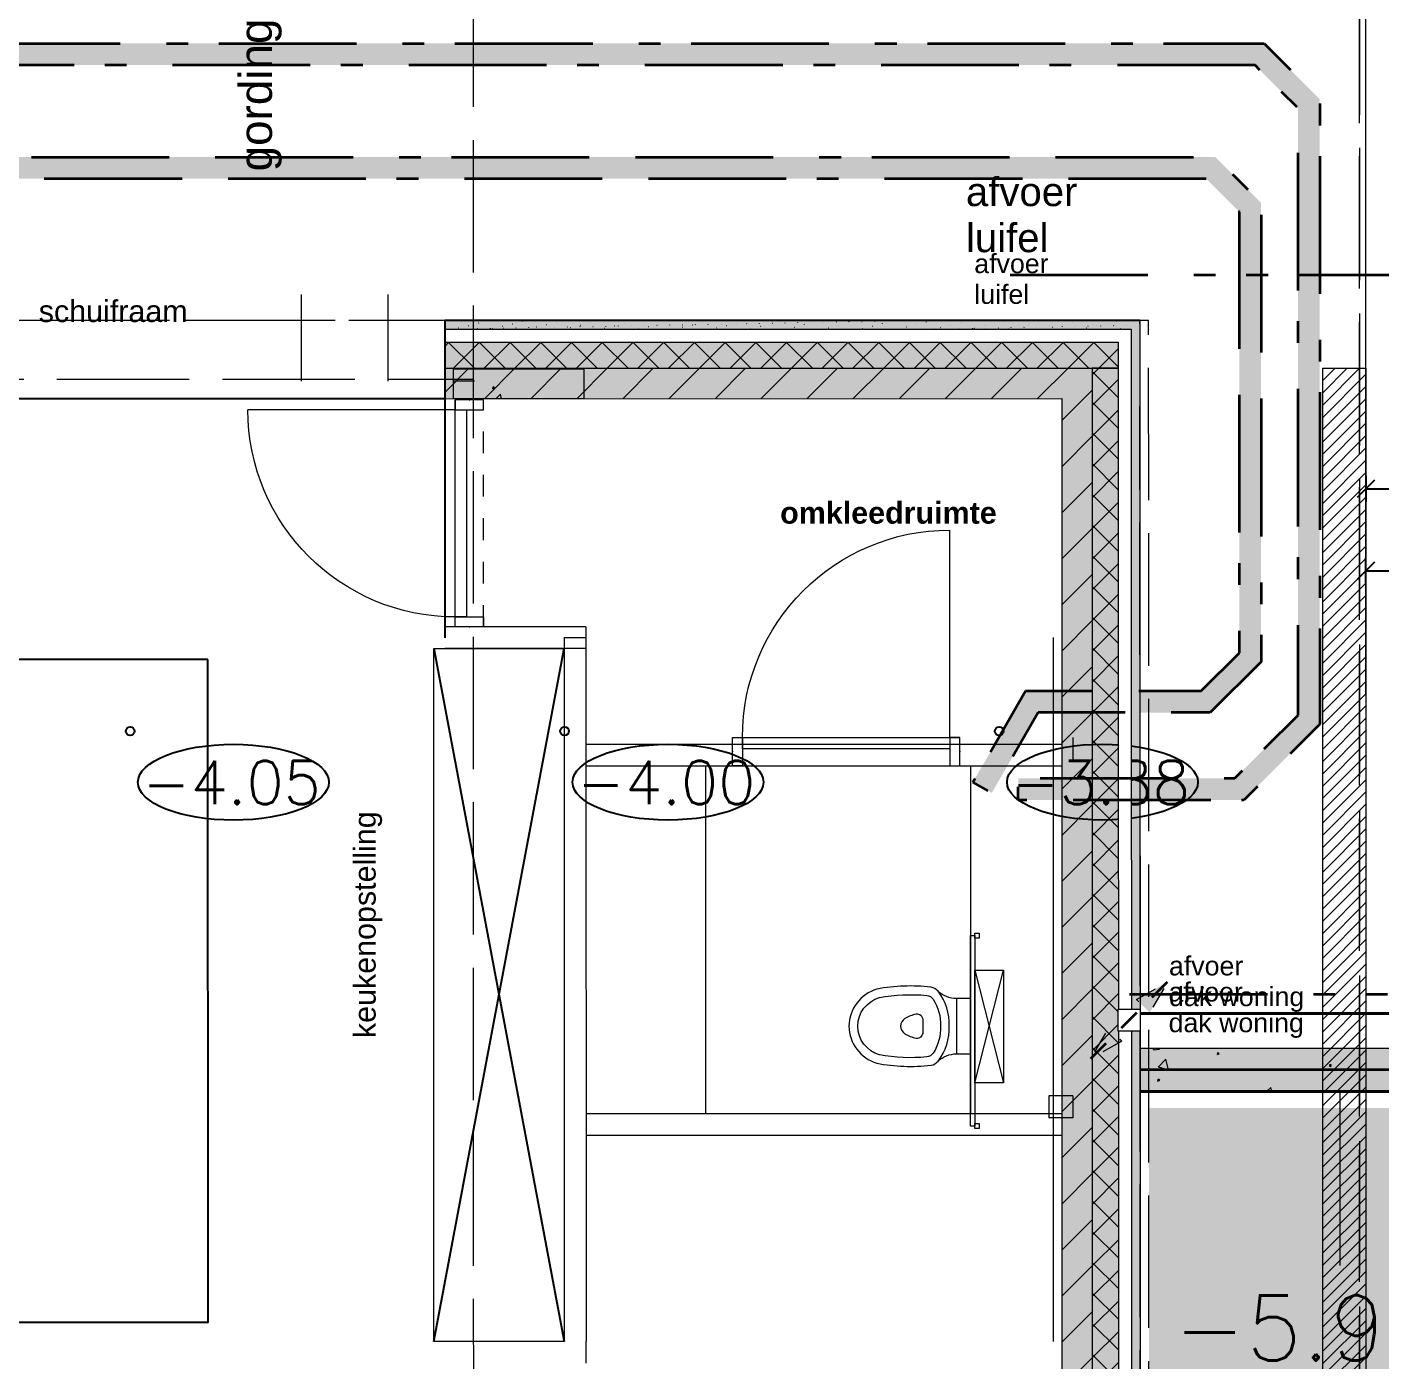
# Model space of a CAD drawing. Header units: millimetres. Extents: x 361 to 21231, y 184 to 1849.
# Drawn here: x 2503.73 to 2509.96, y 513.18 to 519.32 of the extents above; entities that cross this region are included whole.
import ezdxf

# ---------------------------------------------------------------- set-up
doc = ezdxf.new("R2010")
doc.units = ezdxf.units.MM
doc.header["$LTSCALE"] = 0.2
doc.set_wipeout_variables(frame=1)
for name, pattern in [('[LP] ISO-02 Dashed', [3.81, 3.048, -0.762]), ('[LP] Type-6', [5.288458, 3.169996, -1.059993, 0.352704, -0.705764]), ('[LP] Type-7', [9.521927, 3.169996, -1.059993, 3.175, -1.058469, 0.352704, -0.705764]), ('[LP] Type-8', [6.346927, 3.169996, -1.059993, 0.352704, -0.705764, 0.352704, -0.705764]), ('[LS] Type-1', [2.12, 1.06, -1.06])]:
    doc.linetypes.add(name, pattern=pattern)
for name, color, linetype, lineweight in [('... architectuur', 7, 'Continuous', 5), ('... architectuur - ALGEMEEN', 7, 'Continuous', 5), ('... architectuur ...-ALGEMEEN', 7, 'Continuous', 13), ('... interieur - ALGEMEEN', 7, 'Continuous', 5), ('21 buitenwanden', 7, 'Continuous', 25), ('21 buitenwanden-binnenblad-snelbouwsteen', 7, 'Continuous', 25), ('22 binnenwanden-binnenblad-regelwerk', 7, 'Continuous', 25), ('32 binnenwandopeningen', 7, 'Continuous', 9), ('32 binnenwandopeningen-aanduiding', 7, 'Continuous', 9), ('32 binnenwandopeningen-deur-2D snede', 7, 'Continuous', 18), ('32 binnenwandopeningen-kader-2D snede', 7, 'Continuous', 18), ('32 binnenwandopeningen-muurlijnen-onzichtbaar', 7, '[LS] Type-1', 9), ('41 buitenwandafwerkingen-buitenblad-gevelsteen', 7, 'Continuous', 25), ('41 buitenwandafwerkingen-isolatie zacht', 7, 'Continuous', 25), ('41 buitenwandafwerkingen-spouw', 7, 'Continuous', 25), ('42 binnenwandafwerkingen-gipsplaat', 7, 'Continuous', 25), ('74 vaste sanitaire voorzieningen', 7, 'Continuous', 9), ('balustrade', 234, 'Continuous', 35), ('Geen', 7, 'Continuous', 5), ('huis', 7, 'Continuous', 40), ('L-elementen', 7, 'Continuous', 30), ('maten', 1, 'Continuous', 18), ('nieuwe hoogtepunten', 154, 'Continuous', 35), ('talud', 160, 'Continuous', 18)]:
    doc.layers.add(name, color=color, linetype=linetype, lineweight=lineweight)
for name, color, linetype, lineweight, true_color in [('... riolering - DWA', 7, '[LP] Type-6', 35, 0x666360), ('... riolering - FWA', 7, '[LP] Type-7', 35, 0xb58900), ('... riolering - RWA', 7, '[LP] Type-8', 35, 0x0080d1), ('32 binnenwandopeningen-loci-2D zicht', 7, 'Continuous', 9, 0x8e3881)]:
    doc.layers.add(name, color=color, linetype=linetype, lineweight=lineweight, true_color=true_color)
doc.layers.add('bestaande hoogtepunten', color=7, linetype='Continuous')
doc.layers.add('ontwerp', color=7, linetype='Continuous')
doc.styles.add('Arial', font='arial.ttf')
doc.styles.add('Helvetica Neue Light', font='')
doc.styles.add('Helvetica Neue Light (bold)', font='')
doc.styles.get("Standard").update_dxf_attribs({"font": 'txt.shx', "height": 0.2})
doc.styles.get('Helvetica Neue Light').set_extended_font_data('Helvetica Neue Light')
doc.styles.get('Helvetica Neue Light (bold)').set_extended_font_data('Helvetica Neue Light', bold=True)
doc.dimstyles.new('maat aanduiding voor tuin', dxfattribs={"dimscale": 0.2, "dimtxt": 0.2, "dimasz": 0.4, "dimexe": 0.3, "dimexo": 0.3, "dimgap": 0.02, "dimtad": 1, "dimzin": 1, "dimtxsty": 'Standard', "dimblk": 'OBLIQUE', "dimcen": 0.2, "dimadec": 0, "dimazin": 3, "dimtfac": 1, "dimtix": 1, "dimtmove": 0, "dimatfit": 3, "dimldrblk": 'OBLIQUE', "dimfxl": 0.3, "dimfxlon": 1, "dimarcsym": 1})
pattern_1 = [(7.0061, (2504.89354, 477.20813), (0.1757846, 0.414246), [0.027, -0.423]), (67.0061, (2504.89354, 477.20813), (0.44664, 0.054889), [0.027, -0.423]), (127.0061, (2504.92034, 477.21143), (-0.44664, -0.054889), [0.027, -0.423]), (345.0061, (2505.09357, 477.00815), (0.3535155, 0.3535913), [0.05, -0.45]), (45.0061, (2505.09357, 477.00815), (0.482977, -0.1293578), [0.05, -0.45]), (105.0061, (2505.14186, 476.9952), (-0.482977, 0.1293578), [0.05, -0.45]), (24.00614, (2506.14346, 477.95827), (0.0313266, 0.29836), [0.009, -0.291]), (84.00614, (2506.14346, 477.95827), (0.2740506, 0.1220504), [0.009, -0.291]), (144.00614, (2506.15169, 477.96193), (-0.2740506, -0.1220504), [0.009, -0.291])]
pattern_2 = [(34.38649, (2504.897667, 477.215555), (0.09614945, 0.02748242), [0.01581139, -0.1423025]), (60.95154, (2504.910715, 477.224485), (0.09614945, 0.02748242), [0.0106066, -0.06010408]), (87.51659, (2504.915865, 477.233757), (0.034333515, 0.061815934), [0.01581139, -0.1423025]), (60.95154, (2504.91655, 477.249554), (0.09614945, 0.02748242), [0.0106066, -0.06010408]), (42.51659, (2504.9217, 477.258826), (0.130482965, 0.089298353), [0.0067082, -0.21689859]), (60.95154, (2504.926645, 477.26336), (0.13048296, 0.08929835), [0.0106066, -0.06010408]), (87.51659, (2504.931795, 477.272632), (0.034333515, 0.061815934), [0.00474342, -0.15337047])]
pattern_3 = [(13.55408, (2504.857426, 477.231536), (0.019296434, -0.03637814), [0.000941207, -0.04611915]), (63.1515, (2504.87343, 477.215563), (0.058960705, 0.00109797), [0.00092653, -0.04539989])]
pattern_4 = [(45.00614, (2504.89354, 477.20813), (0.07071826, -0.0707031), []), (315.00614, (2504.89354, 477.20813), (0.0707031, 0.07071826), [])]
pattern_5 = [(45.00614, (2504.89354, 477.20813), (0.1060774, -0.10605465), [])]

# ---------------------------------------------------------------- blocks, each defined once
blk = doc.blocks.new('Groep-139')
at = {"color": 255}
blk.add_wipeout([(386, 3758.9), (396, 3758.9), (396, 3748.9), (386, 3748.9)], dxfattribs=at).dxf.layer = '... architectuur ...-ALGEMEEN'
at = {"layer": '... riolering - RWA', "linetype": 'Continuous', "lineweight": 0, "true_color": 0x0080d1}
for points in [[(394.44, 3763.36), (408.68, 3771.58), (400.46, 3757.35)], [(387.7, 3744.19), (373.32, 3736.22), (381.79, 3750.31)]]:
    blk.add_hatch(color=142, dxfattribs=at).paths.add_polyline_path(points)
at = {"layer": '... architectuur ...-ALGEMEEN', "flags": 128}
blk.add_lwpolyline([(386, 3758.9), (396, 3758.9), (396, 3748.9), (386, 3748.9)], close=True, dxfattribs=at)
at = {"layer": '... riolering - RWA'}
blk.add_line((373.32, 3736.22), (408.68, 3771.58), dxfattribs=at)
at = {"layer": '... riolering - RWA', "lineweight": 5, "flags": 128}
for points in [[(394.44, 3763.36), (408.68, 3771.58), (400.46, 3757.35)], [(387.7, 3744.19), (373.32, 3736.22), (381.79, 3750.31)]]:
    blk.add_lwpolyline(points, close=True, dxfattribs=at)
blk = doc.blocks.new('Binnendeur (2D)')
at = {"layer": '32 binnenwandopeningen-aanduiding'}
blk.add_line((76.5, -5), (76.5, -78), dxfattribs=at)
blk.add_arc((76.5, -5), 73, 180, 270, dxfattribs=at)
at = {"layer": '32 binnenwandopeningen-deur-2D snede', "flags": 128}
blk.add_lwpolyline([(3.5, -5), (76.5, -5), (76.5, -1), (76.5, -1), (76.5, -1), (3.5, -1), (3.5, -1), (3.5, -1)], close=True, dxfattribs=at)
at = {"layer": '32 binnenwandopeningen-kader-2D snede', "flags": 128}
for points in [[(0, -5), (0, -5), (0, -5), (3.5, -5), (3.5, -5), (3.5, -5), (3.5, 5), (0, 5), (0, 5), (0, 5)], [(80, -5), (80, -5), (80, -5), (76.5, -5), (76.5, -5), (76.5, -5), (76.5, 5), (80, 5), (80, 5), (80, 5)]]:
    blk.add_lwpolyline(points, close=True, dxfattribs=at)
at = {"layer": '32 binnenwandopeningen-loci-2D zicht', "linetype": 'Continuous', "lineweight": 5}
for p in [(0, 0), (80, 0)]:
    blk.add_point(p, dxfattribs=at)
at = {"layer": '32 binnenwandopeningen-muurlijnen-onzichtbaar'}
for p, q in [((0, 5), (80, 5)), ((0, -5), (80, -5))]:
    blk.add_line(p, q, dxfattribs=at)
at = {"layer": '32 binnenwandopeningen', "color": 0, "flags": 1}
for tag in ['IFC_UUID', 'instanceID', 'prm0_name', 'prm0_type', 'prm0_value', 'prm1_name', 'prm1_type', 'prm1_value', 'prm2_name', 'prm2_type', 'prm2_value', 'prm3_name', 'prm3_type', 'prm3_value', 'prm4_name', 'prm4_type', 'prm4_value', 'prm5_name', 'prm5_type', 'prm5_value', 'prm6_name', 'prm6_type', 'prm6_value', 'prm7_name', 'prm7_type', 'prm7_value', 'prm8_name', 'prm8_type', 'prm8_value', 'prm9_name', 'prm9_type', 'prm9_value']:
    blk.add_attdef(tag, (74.73, 3956), '', height=0.018, dxfattribs=at)
blk = doc.blocks.new('74 WC 16 (PL)')
at = {"layer": 'Geen', "color": 8, "linetype": 'Continuous', "lineweight": 9, "true_color": 0x777777}
blk.add_line((-12.75, -6.5), (12.75, -6.5), dxfattribs=at)
at = {"layer": 'Geen', "color": 8, "linetype": 'Continuous', "lineweight": 9, "true_color": 0x777777, "flags": 128}
for points in [[(17.08, -43.09, 0.075452), (17.95, -18.19, 0.193256), (16.09, -14.97, -0.192295), (12.75, -6.5), (12.75, 0), (-12.75, 0), (-12.75, -6.5, -0.19229), (-16.09, -14.97, 0.193269), (-17.95, -18.19), (-17.95, -18.19, 0.075448), (-17.08, -43.09), (-17.08, -43.09, 0.325004), (0, -55.96), (0, -55.96, 0.325), (17.08, -43.09)], [(-12.38, -17.22), (-12.38, -17.22, -0.162766), (0, -13.85), (0, -13.85, -0.162768), (12.38, -17.22), (12.38, -17.22, -0.225394), (14.14, -20.16), (14.14, -20.16), (14.14, -20.16, -0.068623), (13.24, -41.97), (13.24, -41.97, -0.322555), (0, -51.96, -0.322488), (-13.24, -41.97), (-13.24, -41.98, -0.068627), (-14.14, -20.17), (-14.14, -20.16), (-14.14, -20.16, -0.225408)], [(-5.46, -25.05), (-5.46, -25.05, 0.101676), (-3.5, -30.2), (-3.5, -30.2), (-3.5, -30.2, 0.236068), (0, -32.3), (0, -32.3), (0, -32.3, 0.236068), (3.5, -30.2), (3.5, -30.2, 0.101693), (5.46, -25.05), (5.46, -25.05, 0.219968), (4.83, -22.79), (4.83, -22.79, 0.21998), (2.7, -21.8), (-2.7, -21.8, 0.21998), (-4.83, -22.79, 0.219979)]]:
    blk.add_lwpolyline(points, format="xyb", close=True, dxfattribs=at)
blk.add_lwpolyline([(16.09, -14.97), (16.09, -14.97, 0.179862), (0, -9.85), (0, -9.85, 0.179863), (-16.09, -14.97)], format="xyb", dxfattribs=at)
at = {"layer": 'Geen', "color": 8, "linetype": 'Continuous', "lineweight": 5, "true_color": 0x777777}
blk.add_point((0, 0), dxfattribs=at)
blk = doc.blocks.new('Groep-78')
at = {"layer": '... interieur - ALGEMEEN', "color": 7, "lineweight": 9}
for p, q in [((386.99, 2459.27), (438.81, 2472.47)), ((438.81, 2459.27), (386.99, 2472.47))]:
    blk.add_line(p, q, dxfattribs=at)
at = {"layer": '... interieur - ALGEMEEN', "color": 7, "lineweight": 9, "flags": 128}
blk.add_lwpolyline([(386.99, 2459.27), (386.99, 2472.47), (438.81, 2472.47), (438.81, 2459.27)], close=True, dxfattribs=at)
blk = doc.blocks.new('Groep-79')
at = {"layer": '... architectuur - ALGEMEEN', "color": 7, "linetype": 'Continuous', "lineweight": 9, "flags": 128}
for points in [[(369.93, 2459.27), (369.93, 2461.27), (372.23, 2461.27), (372.23, 2459.27)], [(457.63, 2459.27), (457.63, 2461.27), (459.93, 2461.27), (459.93, 2459.27)]]:
    blk.add_lwpolyline(points, close=True, dxfattribs=at)
at = {"layer": '... interieur - ALGEMEEN', "color": 7, "lineweight": 9, "flags": 128}
blk.add_lwpolyline([(371.08, 2459.27), (371.08, 2459.27), (371.08, 2459.27), (458.78, 2459.27), (458.78, 2457.27), (371.08, 2457.27)], close=True, dxfattribs=at)
blk = doc.blocks.new('Groep-80')
at = {"layer": '... architectuur - ALGEMEEN', "color": 7}
blk.add_blockref('Groep-79', (0, 0), dxfattribs=at)
at = {"layer": '... interieur - ALGEMEEN', "color": 7}
blk.add_blockref('Groep-78', (0, 0), dxfattribs=at)
at = {"layer": '74 vaste sanitaire voorzieningen', "color": 7, "rotation": 359.9999999999654}
blk.add_blockref('74 WC 16 (PL)', (412.79, 2457.27), dxfattribs=at)
blk = doc.blocks.new('_Oblique')
at = {"color": 0, "linetype": 'ByBlock', "lineweight": -2}
blk.add_line((-0.5, -0.5), (0.5, 0.5), dxfattribs=at)
blk = doc.blocks.new('*D1814')
at = {"layer": 'Defpoints', "color": 0, "ltscale": 0.2, "transparency": 16777216}
for p in [(2514.53, 516.8166), (2509.8895, 514.6187), (2514.5302, 514.6192)]:
    blk.add_point(p, dxfattribs=at)
at = {"layer": 'talud', "color": 0, "lineweight": -2, "ltscale": 0.2, "transparency": 16777216}
for p, q in [((2509.8893, 516.7561), (2509.8893, 516.8761)), ((2514.53, 516.7566), (2514.53, 516.8766)), ((2509.8893, 516.8161), (2514.53, 516.8166))]:
    blk.add_line(p, q, dxfattribs=at)
at = {"layer": 'talud', "color": 0, "lineweight": -2, "ltscale": 0.2, "transparency": 16777216, "xscale": 0.08000000000000074, "yscale": 0.08000000000000074, "zscale": 0.08000000000000074}
for p, rotation in [((2509.8893, 516.8161), 180.0061414760521), ((2514.53, 516.8166), 0.006141476052073934)]:
    blk.add_blockref('_Oblique', p, dxfattribs=dict(at, rotation=rotation))
at = {"layer": 'talud', "color": 0, "ltscale": 0.2, "transparency": 16777216, "insert": (2512.2096, 516.937), "char_height": 0.2, "attachment_point": 5, "rotation": 0.00614}
blk.add_mtext('4,64', dxfattribs=at)
blk = doc.blocks.new('*D1879')
at = {"layer": 'Defpoints', "color": 0, "ltscale": 0.2, "transparency": 16777216}
for p in [(2509.8892, 517.7487), (2517.8892, 517.7487), (2517.8892, 517.1929)]:
    blk.add_point(p, dxfattribs=at)
at = {"layer": 'maten', "color": 0, "lineweight": -2, "ltscale": 0.2, "transparency": 16777216}
for p, q in [((2509.8892, 517.2529), (2509.8892, 517.1329)), ((2517.8892, 517.2529), (2517.8892, 517.1329)), ((2509.8892, 517.1929), (2517.8892, 517.1929))]:
    blk.add_line(p, q, dxfattribs=at)
at = {"layer": 'maten', "color": 0, "lineweight": -2, "ltscale": 0.2, "transparency": 16777216, "xscale": 0.08000000000000074, "yscale": 0.08000000000000074, "zscale": 0.08000000000000074, "rotation": 180}
blk.add_blockref('_Oblique', (2509.8892, 517.1929), dxfattribs=at)
at = {"layer": 'maten', "color": 0, "lineweight": -2, "ltscale": 0.2, "transparency": 16777216, "xscale": 0.08000000000000074, "yscale": 0.08000000000000074, "zscale": 0.08000000000000074}
blk.add_blockref('_Oblique', (2517.8892, 517.1929), dxfattribs=at)
at = {"layer": 'maten', "color": 0, "ltscale": 0.2, "transparency": 16777216, "insert": (2513.8892, 517.3135), "char_height": 0.2, "attachment_point": 5}
blk.add_mtext('8,00', dxfattribs=at)
blk = doc.blocks.new('*D1881')
at = {"layer": 'Defpoints', "color": 0, "ltscale": 0.2, "transparency": 16777216}
for p in [(2508.8492, 517.9686), (2511.7806, 517.9686), (2509.8895, 514.6187)]:
    blk.add_point(p, dxfattribs=at)
at = {"layer": 'maten', "color": 0, "lineweight": -2, "ltscale": 0.2, "transparency": 16777216}
for p, q in [((2511.7206, 517.9686), (2511.8406, 517.9686)), ((2511.7806, 514.6187), (2511.7806, 517.9686)), ((2511.7206, 514.6187), (2511.8406, 514.6187))]:
    blk.add_line(p, q, dxfattribs=at)
at = {"layer": 'maten', "color": 0, "lineweight": -2, "ltscale": 0.2, "transparency": 16777216, "xscale": 0.08000000000000074, "yscale": 0.08000000000000074, "zscale": 0.08000000000000074}
for p, rotation in [((2511.7806, 517.9686), 90), ((2511.7806, 514.6187), 270)]:
    blk.add_blockref('_Oblique', p, dxfattribs=dict(at, rotation=rotation))
at = {"layer": 'maten', "color": 0, "ltscale": 0.2, "transparency": 16777216, "insert": (2511.6599, 516.2936), "char_height": 0.2, "attachment_point": 5, "rotation": 90}
blk.add_mtext('3,35', dxfattribs=at)
blk = doc.blocks.new('*D1744')
at = {"layer": 'Defpoints', "color": 0, "ltscale": 0.2, "transparency": 16777216}
for p in [(2517.9373, 538.196), (2490.9587, 525.0217), (2490.9587, 525.0217), (2491.4816, 524.3685), (2490.9594, 517.9666)]:
    blk.add_point(p, dxfattribs=at)
at = {"layer": 'L-elementen', "color": 0, "lineweight": -2, "ltscale": 0.2, "transparency": 16777216}
blk.add_arc((2490.9587, 525.0217), 0.8368, 270.00614, 26.0274, dxfattribs=at)
at = {"layer": 'L-elementen', "color": 0, "lineweight": -2, "ltscale": 0.2, "transparency": 16777216, "xscale": 0.08000000000000074, "yscale": 0.08000000000000074, "zscale": 0.08000000000000074}
for p, rotation in [((2491.7106, 525.3889), 116.0273961556146), ((2490.9588, 524.185), 180.0061414760434)]:
    blk.add_blockref('_Oblique', p, dxfattribs=dict(at, rotation=rotation))
at = {"layer": 'L-elementen', "color": 0, "ltscale": 0.2, "transparency": 16777216, "insert": (2491.5802, 524.6336), "char_height": 0.2, "attachment_point": 5, "rotation": 58.01677}
blk.add_mtext('116°', dxfattribs=at)

msp = doc.modelspace()

# ---------------------------------------------------------------- hatches: boundary and pattern name
at = {"layer": '... architectuur', "linetype": 'Continuous', "lineweight": 0, "true_color": 0xe6e6e6, "transparency": 33554687}
msp.add_hatch(color=254, dxfattribs=at).paths.add_polyline_path([(2505.6892, 517.6082), (2505.6892, 517.7454), (2506.2892, 517.7455), (2506.2892, 517.6083)])
at = {"layer": '... architectuur', "linetype": 'Continuous', "lineweight": 9, "true_color": 0x4c4c4c, "transparency": 33554687}
h = msp.add_hatch(dxfattribs=at)
h.set_pattern_fill('[LA] BETON STEENSLAG', color=59, scale=0.01, angle=0.00614, style=0, pattern_type=2)
h.set_pattern_definition(pattern_1)
h.paths.add_polyline_path([(2505.6892, 517.6082), (2505.6892, 517.7454), (2506.2892, 517.7455), (2506.2892, 517.6083)])
at = {"layer": '... architectuur', "linetype": 'Continuous', "lineweight": 5, "transparency": 33554559}
h = msp.add_hatch(dxfattribs=at)
h.set_pattern_fill('SCHADUW', scale=0.01, angle=90.00614, style=0, pattern_type=2)
h.set_pattern_definition([(45.00614, (2509.790496, 511.738647), (-0.0282873, 0.02828124), [])])
h.paths.add_polyline_path([(2509.6905, 517.7486), (2509.8892, 517.7487), (2509.8905, 505.7286), (2509.6918, 505.7286)])
at = {"layer": '... architectuur', "linetype": 'Continuous', "lineweight": 0, "true_color": 0xe6e6e6}
msp.add_hatch(color=254, dxfattribs=at).paths.add_polyline_path([(2508.8495, 514.6186), (2513.0302, 514.619), (2513.0303, 514.419), (2508.8496, 514.4186)])
at = {"layer": '... architectuur', "linetype": 'Continuous', "lineweight": 9, "true_color": 0x4c4c4c}
h = msp.add_hatch(dxfattribs=at)
h.set_pattern_fill('[LA] BETON STEENSLAG', color=59, scale=0.01, angle=0.00614, style=0, pattern_type=2)
h.set_pattern_definition(pattern_1)
h.paths.add_polyline_path([(2508.8495, 514.6186), (2513.0302, 514.619), (2513.0303, 514.419), (2508.8496, 514.4186)])
at = {"layer": '... architectuur - ALGEMEEN', "linetype": 'Continuous', "lineweight": 5, "transparency": 33554508}
h = msp.add_hatch(color=7, dxfattribs=at)
h.set_gradient(color1=(255, 255, 214), color2=(255, 255, 163))
h.paths.add_polyline_path([(2513.0303, 514.329), (2513.0315, 502.489), (2512.9887, 502.489), (2512.9887, 502.4788), (2504.8176, 502.4934), (2504.8173, 505.5136), (2508.9023, 505.4986), (2508.8896, 514.3436), (2512.9875, 514.344), (2512.9875, 514.329)])
at = {"layer": '... riolering - DWA', "linetype": 'Continuous', "lineweight": 0, "true_color": 0xa6a6a6, "transparency": 33554559}
msp.add_hatch(color=253, dxfattribs=at).paths.add_polyline_path([(2509.3792, 519.1435), (2499.5764, 519.1435), (2498.7016, 518.2687), (2498.7016, 510.2056), (2498.6016, 510.2056), (2498.6016, 518.3101), (2499.535, 519.2435), (2509.4206, 519.2435), (2509.6766, 518.9874), (2509.6766, 516.1101), (2509.3273, 515.7608), (2508.2892, 515.7608), (2508.2892, 515.8608), (2509.2859, 515.8608), (2509.5766, 516.1515), (2509.5766, 518.946)])
at = {"layer": '... riolering - FWA', "linetype": 'Continuous', "lineweight": 0, "true_color": 0xd9d2ae, "transparency": 33554559}
msp.add_hatch(color=9, dxfattribs=at).paths.add_polyline_path([(2509.1543, 518.6203), (2498.3864, 518.6203), (2497.6347, 517.8687), (2497.6347, 509.9267), (2497.9136, 510.2056), (2503.3373, 510.2056), (2503.3373, 510.1056), (2497.955, 510.1056), (2497.6347, 509.7853), (2497.6347, 493.3015), (2497.9375, 492.9987), (2499.5563, 492.9987), (2500.0873, 492.4676), (2500.0873, 492.3262), (2499.5149, 492.8987), (2497.8961, 492.8987), (2497.5347, 493.26), (2497.5347, 517.9101), (2498.3364, 518.7203), (2509.1957, 518.7203), (2509.4066, 518.5094), (2509.4066, 516.3975), (2509.1723, 516.1632), (2508.3805, 516.1632), (2508.1671, 515.7937), (2508.0805, 515.8437), (2508.3228, 516.2632), (2509.1309, 516.2632), (2509.3066, 516.439), (2509.3066, 518.468)])
at = {"layer": '21 buitenwanden', "linetype": 'Continuous', "lineweight": 0, "true_color": 0xe6e6e6, "transparency": 33554687}
for points in [[(2508.7492, 517.8685), (2508.8492, 517.9686), (2505.6492, 517.9682), (2505.6492, 517.6082), (2508.4892, 517.6085), (2508.6292, 517.7485), (2508.7492, 517.7485)], [(2508.85, 510.2437), (2508.8492, 517.9686), (2508.7492, 517.8685), (2508.7492, 517.7485), (2508.6292, 517.7485), (2508.4892, 517.6085), (2508.49, 510.2436)]]:
    msp.add_hatch(color=254, dxfattribs=at).paths.add_polyline_path(points)
at = {"layer": '21 buitenwanden-binnenblad-snelbouwsteen', "linetype": 'Continuous', "lineweight": 0, "true_color": 0xf3f3f3, "transparency": 33554687}
for points in [[(2508.4892, 517.6085), (2508.6292, 517.7485), (2505.6492, 517.7482), (2505.6492, 517.6082)], [(2508.63, 510.2436), (2508.6292, 517.7485), (2508.4892, 517.6085), (2508.49, 510.2436)]]:
    msp.add_hatch(color=7, dxfattribs=at).paths.add_polyline_path(points)
at = {"layer": '21 buitenwanden-binnenblad-snelbouwsteen', "linetype": 'Continuous', "lineweight": 9, "true_color": 0x808080, "transparency": 33554687}
h = msp.add_hatch(dxfattribs=at)
h.set_pattern_fill('[LA] CELLENBETON', color=8, scale=0.01, angle=0.00614, style=0, pattern_type=2)
h.set_pattern_definition(pattern_5)
h.paths.add_polyline_path([(2508.4892, 517.6085), (2508.6292, 517.7485), (2505.6492, 517.7482), (2505.6492, 517.6082)])
h = msp.add_hatch(dxfattribs=at)
h.set_pattern_fill('[LA] CELLENBETON', color=8, scale=0.01, angle=0.00614, style=0, pattern_type=2)
h.set_pattern_definition(pattern_5)
h.paths.add_polyline_path([(2508.63, 510.2436), (2508.6292, 517.7485), (2508.4892, 517.6085), (2508.49, 510.2436)])
at = {"layer": '22 binnenwanden-binnenblad-regelwerk', "linetype": 'Continuous', "lineweight": 0, "true_color": 0xf8ffcc, "transparency": 33554687}
msp.add_hatch(color=7, dxfattribs=at).paths.add_polyline_path([(2505.7142, 517.6082), (2505.7642, 517.6082), (2505.7642, 517.6082), (2505.7142, 517.6082)])
at = {"layer": '41 buitenwandafwerkingen-buitenblad-gevelsteen', "linetype": 'Continuous', "lineweight": 0, "true_color": 0xf9f4ee, "transparency": 33554687}
for points in [[(2508.8092, 517.9286), (2508.8492, 517.9686), (2505.6492, 517.9682), (2505.6492, 517.9282)], [(2508.85, 510.2437), (2508.8492, 517.9686), (2508.8092, 517.9286), (2508.81, 510.2437)]]:
    msp.add_hatch(color=7, dxfattribs=at).paths.add_polyline_path(points)
at = {"layer": '41 buitenwandafwerkingen-buitenblad-gevelsteen', "linetype": 'Continuous', "lineweight": 9, "true_color": 0xb9a287, "transparency": 33554687}
h = msp.add_hatch(dxfattribs=at)
h.set_pattern_fill('PLAN-HOUT [LA]-1', color=33, scale=0.01, angle=0.00614, style=0, pattern_type=2)
h.set_pattern_definition(pattern_2)
h.paths.add_polyline_path([(2508.8092, 517.9286), (2508.8492, 517.9686), (2505.6492, 517.9682), (2505.6492, 517.9282)])
at = {"layer": '41 buitenwandafwerkingen-buitenblad-gevelsteen', "linetype": 'Continuous', "lineweight": 9, "true_color": 0x555555, "transparency": 33554687}
h = msp.add_hatch(dxfattribs=at)
h.set_pattern_fill('PLAN-HOUT [LA]', color=251, scale=0.01, angle=0.00614, style=0, pattern_type=2)
h.set_pattern_definition(pattern_3)
h.paths.add_polyline_path([(2508.8092, 517.9286), (2508.8492, 517.9686), (2505.6492, 517.9682), (2505.6492, 517.9282)])
at = {"layer": '41 buitenwandafwerkingen-buitenblad-gevelsteen', "linetype": 'Continuous', "lineweight": 9, "true_color": 0xb9a287, "transparency": 33554687}
h = msp.add_hatch(dxfattribs=at)
h.set_pattern_fill('PLAN-HOUT [LA]-1', color=33, scale=0.01, angle=0.00614, style=0, pattern_type=2)
h.set_pattern_definition(pattern_2)
h.paths.add_polyline_path([(2508.85, 510.2437), (2508.8492, 517.9686), (2508.8092, 517.9286), (2508.81, 510.2437)])
at = {"layer": '41 buitenwandafwerkingen-buitenblad-gevelsteen', "linetype": 'Continuous', "lineweight": 9, "true_color": 0x555555, "transparency": 33554687}
h = msp.add_hatch(dxfattribs=at)
h.set_pattern_fill('PLAN-HOUT [LA]', color=251, scale=0.01, angle=0.00614, style=0, pattern_type=2)
h.set_pattern_definition(pattern_3)
h.paths.add_polyline_path([(2508.85, 510.2437), (2508.8492, 517.9686), (2508.8092, 517.9286), (2508.81, 510.2437)])
at = {"layer": '41 buitenwandafwerkingen-isolatie zacht', "linetype": 'Continuous', "lineweight": 0, "true_color": 0xf8ffcc, "transparency": 33554687}
for points in [[(2508.7492, 517.7485), (2508.7492, 517.8685), (2505.6492, 517.8682), (2505.6492, 517.7482)], [(2508.75, 510.2437), (2508.7492, 517.7485), (2508.6292, 517.7485), (2508.63, 510.2436)]]:
    msp.add_hatch(color=7, dxfattribs=at).paths.add_polyline_path(points)
at = {"layer": '41 buitenwandafwerkingen-isolatie zacht', "linetype": 'Continuous', "lineweight": 9, "true_color": 0x4c4c4c, "transparency": 33554687}
h = msp.add_hatch(dxfattribs=at)
h.set_pattern_fill('[LA] ISOLATIE', color=59, scale=0.01, angle=0.00614, style=0, pattern_type=2)
h.set_pattern_definition(pattern_4)
h.paths.add_polyline_path([(2508.7492, 517.7485), (2508.7492, 517.8685), (2505.6492, 517.8682), (2505.6492, 517.7482)])
h = msp.add_hatch(dxfattribs=at)
h.set_pattern_fill('[LA] ISOLATIE', color=59, scale=0.01, angle=0.00614, style=0, pattern_type=2)
h.set_pattern_definition(pattern_4)
h.paths.add_polyline_path([(2508.75, 510.2437), (2508.7492, 517.7485), (2508.6292, 517.7485), (2508.63, 510.2436)])
at = {"layer": '42 binnenwandafwerkingen-gipsplaat', "linetype": 'Continuous', "lineweight": 0, "true_color": 0xfff0e7, "transparency": 33554687}
for points in [[(2505.6892, 517.6082), (2505.7017, 517.6082), (2505.7017, 517.6082), (2505.6892, 517.6082)], [(2505.7017, 517.6082), (2505.7142, 517.6082), (2505.7142, 517.6082), (2505.7017, 517.6082)], [(2505.7642, 517.6082), (2505.7767, 517.6082), (2505.7767, 517.6082), (2505.7642, 517.6082)], [(2505.7767, 517.6082), (2505.7892, 517.6082), (2505.7892, 517.6082), (2505.7767, 517.6082)], [(2505.7647, 513.2182), (2505.7772, 513.2182), (2505.7772, 513.2182), (2505.7647, 513.2182)], [(2505.7772, 513.2182), (2505.7897, 513.2182), (2505.7897, 513.2182), (2505.7772, 513.2182)]]:
    msp.add_hatch(color=7, dxfattribs=at).paths.add_polyline_path(points)

# ---------------------------------------------------------------- linework, layer by layer
at = {"layer": '... architectuur', "color": 1, "linetype": '[LP] ISO-02 Dashed', "lineweight": 9, "true_color": 0xff0000, "transparency": 33554687}
for p, q in [((2509.8598, 512.0187), (2509.8586, 523.1751)), ((2500.0537, 517.6976), (2505.7819, 517.6982))]:
    msp.add_line(p, q, dxfattribs=at)
at = {"layer": '... architectuur', "color": 7, "linetype": 'Continuous', "lineweight": 9, "transparency": 33554687, "flags": 128}
msp.add_lwpolyline([(2505.6892, 517.6082), (2505.6892, 517.7454), (2506.2892, 517.7455), (2506.2892, 517.6083)], close=True, dxfattribs=at)
at = {"layer": '... architectuur', "color": 1, "linetype": 'Continuous', "lineweight": 9, "true_color": 0xff0000, "transparency": 33554559, "flags": 128}
msp.add_lwpolyline([(2509.6905, 517.7486), (2509.8892, 517.7487), (2509.8905, 505.7286), (2509.6918, 505.7286)], close=True, dxfattribs=at)
at = {"layer": '... architectuur', "flags": 128}
msp.add_lwpolyline([(2508.8495, 514.6186), (2513.0302, 514.619), (2513.0303, 514.419), (2508.8496, 514.4186)], close=True, dxfattribs=at)
at = {"layer": '... architectuur - ALGEMEEN', "color": 7, "linetype": 'Continuous', "lineweight": 9, "transparency": 33554534}
msp.add_line((2509.8905, 505.6387), (2509.8885, 524.1445), dxfattribs=at)
at = {"layer": '... architectuur - ALGEMEEN', "color": 251, "linetype": 'Continuous', "lineweight": 5, "true_color": 0x666666}
for p, q in [((2504.9895, 517.6882), (2504.9894, 518.0882)), ((2505.3895, 517.6882), (2505.3894, 518.0882)), ((2505.7867, 517.6883), (2505.6867, 517.6882)), ((2505.7867, 517.6883), (2505.6867, 517.6882)), ((2506.2993, 516.5583), (2505.6493, 516.5582)), ((2506.2993, 516.5583), (2506.2993, 516.4583)), ((2506.2993, 516.4583), (2505.6493, 516.4582)), ((2506.1993, 516.5083), (2506.1997, 513.2683)), ((2506.1993, 516.5083), (2506.2993, 516.5083)), ((2506.2993, 516.5083), (2506.2997, 513.2683)), ((2508.4493, 516.5085), (2508.4497, 513.2685)), ((2508.5396, 516.0485), (2508.5396, 515.9485)), ((2508.5396, 516.0485), (2508.5396, 515.9485)), ((2506.8494, 515.9183), (2506.8496, 514.3183)), ((2508.0694, 515.9185), (2508.0696, 514.3185)), ((2508.4291, 514.3985), (2508.4291, 514.2985)), ((2508.5398, 514.3985), (2508.4291, 514.3985)), ((2508.5398, 514.3985), (2508.5398, 514.2985)), ((2508.5398, 514.2985), (2508.4291, 514.2985)), ((2506.2997, 513.1683), (2506.2997, 513.2683))]:
    msp.add_line(p, q, dxfattribs=at)
at = {"layer": '... architectuur - ALGEMEEN', "color": 250, "linetype": 'Continuous', "lineweight": 9, "true_color": 0x111111}
msp.add_line((2504.9895, 517.6882), (2504.9895, 517.7082), dxfattribs=at)
at = {"layer": '... architectuur - ALGEMEEN', "lineweight": 9, "transparency": 33554687}
msp.add_line((2505.7892, 517.6082), (2505.6892, 517.6082), dxfattribs=at)
msp.add_line((2505.7892, 517.6082), (2505.6892, 517.6082), dxfattribs=at)
at = {"layer": '... interieur - ALGEMEEN', "color": 20, "linetype": '[LP] ISO-02 Dashed', "lineweight": 9, "true_color": 0xff5500, "transparency": 33554687, "flags": 128}
msp.add_lwpolyline([(2508.8908, 502.4873), (2504.7876, 502.4869), (2504.7873, 505.5101), (2508.8905, 505.5105), (2508.8892, 517.9686), (2499.7892, 517.9676), (2499.7916, 494.9776), (2509.8916, 494.9787), (2509.8908, 502.4798), (2508.8908, 502.4797)], close=True, dxfattribs=at)
at = {"layer": '... interieur - ALGEMEEN', "flags": 128}
msp.add_lwpolyline([(2505.5993, 516.4582), (2506.1993, 516.4583), (2506.1997, 513.2683), (2505.5997, 513.2682)], close=True, dxfattribs=at)
at = {"layer": '... riolering - RWA', "transparency": 33554687}
msp.add_line((2508.2516, 518.1787), (2513.6071, 518.1787), dxfattribs=at)
at = {"layer": '21 buitenwanden', "lineweight": 9, "transparency": 33554687}
for p, q in [((2505.6492, 517.9682), (2508.8492, 517.9686)), ((2508.8492, 517.9686), (2508.85, 510.2437)), ((2505.6492, 517.6082), (2508.4892, 517.6085)), ((2508.4892, 517.6085), (2508.49, 510.2436)), ((2506.2994, 516.0183), (2508.4894, 516.0185)), ((2506.2994, 515.9183), (2508.4894, 515.9185)), ((2506.2996, 514.3183), (2508.4896, 514.3185)), ((2506.2996, 514.2183), (2508.4896, 514.2185))]:
    msp.add_line(p, q, dxfattribs=at)
at = {"layer": '21 buitenwanden-binnenblad-snelbouwsteen', "lineweight": 9, "transparency": 33554687}
for p, q in [((2505.6492, 517.7482), (2508.6292, 517.7485)), ((2508.6292, 517.7485), (2508.63, 510.2436)), ((2505.6492, 517.6082), (2508.4892, 517.6085)), ((2508.4892, 517.6085), (2508.49, 510.2436))]:
    msp.add_line(p, q, dxfattribs=at)
at = {"layer": '41 buitenwandafwerkingen-buitenblad-gevelsteen', "lineweight": 9, "transparency": 33554687}
for p, q in [((2505.6492, 517.9682), (2508.8492, 517.9686)), ((2508.8492, 517.9686), (2508.85, 510.2437))]:
    msp.add_line(p, q, dxfattribs=at)
at = {"layer": '41 buitenwandafwerkingen-isolatie zacht', "lineweight": 9, "transparency": 33554687}
for p, q in [((2505.6492, 517.7482), (2508.6292, 517.7485)), ((2508.6292, 517.7485), (2508.7492, 517.7485)), ((2508.6292, 517.7485), (2508.63, 510.2436))]:
    msp.add_line(p, q, dxfattribs=at)
at = {"layer": 'balustrade', "ltscale": 0.2}
msp.add_line((2514.5302, 514.5192), (2508.8495, 514.5186), dxfattribs=at)
at = {"layer": 'bestaande hoogtepunten', "ltscale": 0.2}
for centre in [(2504.2011, 516.0777), (2506.2011, 516.0779), (2508.2011, 516.0782)]:
    msp.add_circle(centre, 0.02, dxfattribs=at)
at = {"layer": 'bestaande hoogtepunten'}
for centre in [(2504.6767, 515.8427), (2506.6767, 515.843), (2508.6767, 515.8432)]:
    msp.add_ellipse(centre, major_axis=(-0.4393, 0), ratio=0.39726, dxfattribs=at)
at = {"layer": 'huis', "ltscale": 0.2}
msp.add_line((2508.8496, 514.4186), (2514.3303, 514.4191), dxfattribs=at)
at = {"layer": 'maten', "ltscale": 0.2}
for p, q in [((2509.7703, 513.6187), (2509.7703, 514.4187)), ((2509.8896, 514.4187), (2513.0303, 514.419))]:
    msp.add_line(p, q, dxfattribs=at)
at = {"layer": 'ontwerp', "ltscale": 0.2}
for p, q in [((2508.8492, 517.9686), (2505.6492, 517.9682)), ((2505.6492, 517.6082), (2500.1592, 517.6076)), ((2505.5993, 516.4582), (2506.1997, 513.2683)), ((2505.5997, 513.2682), (2506.1993, 516.4583)), ((2508.8496, 514.4186), (2513.0303, 514.419))]:
    msp.add_line(p, q, dxfattribs=at)
msp.add_lwpolyline([(2504.5593, 516.4081), (2503.4593, 516.408), (2503.4597, 513.358), (2504.5597, 513.3581)], close=True, dxfattribs=at)

# ---------------------------------------------------------------- block references
at = {"layer": '... interieur - ALGEMEEN', "color": 7, "xscale": 0.01, "yscale": 0.01, "zscale": 0.01, "rotation": 270.0061414760457}
msp.add_blockref('Groep-80', (2483.4963, 518.8451), dxfattribs=at)
at = {"layer": '32 binnenwandopeningen', "color": 7, "xscale": -0.01307150202026124, "yscale": 0.01307150202026124, "zscale": 0.01307150202026124}
for p, rotation in [((2505.7628, 516.5577), 270.0061414760457), ((2506.9737, 515.9837), 180.0061414760457)]:
    msp.add_blockref('Binnendeur (2D)', p, dxfattribs=dict(at, rotation=rotation))

# ---------------------------------------------------------------- texts
at = {"layer": '... architectuur - ALGEMEEN', "color": 7, "insert": (2503.7806, 518.0613), "char_height": 0.10032, "width": 1.035182, "attachment_point": 1, "rotation": 0.00614, "line_spacing_factor": 1.008341, "style": 'Helvetica Neue Light'}
msp.add_mtext('schuifraam', dxfattribs=at)
at = {"layer": '... architectuur - ALGEMEEN', "color": 7, "transparency": 33554508, "insert": (2507.1931, 517.1332), "char_height": 0.100321, "attachment_point": 1, "rotation": 0.00614, "line_spacing_factor": 1.016815, "style": 'Helvetica Neue Light (bold)'}
msp.add_mtext('omkleedruimte', dxfattribs=at)
at = {"layer": '... architectuur - ALGEMEEN', "color": 7, "insert": (2505.231, 514.665), "char_height": 0.100321, "attachment_point": 1, "rotation": 90.00614, "line_spacing_factor": 1.008341, "style": 'Helvetica Neue Light'}
msp.add_mtext('keukenopstelling', dxfattribs=at)
at = {"layer": '... interieur - ALGEMEEN', "transparency": 33554687, "insert": (2504.703, 518.6544), "char_height": 0.151033, "attachment_point": 1, "rotation": 90.00614, "line_spacing_factor": 0.962448, "style": 'Arial'}
msp.add_mtext('gordingen dak', dxfattribs=at)
at = {"layer": '... interieur - ALGEMEEN', "color": 142, "true_color": 0x0080d1, "transparency": 33554687, "insert": (2508.0483, 518.6269), "char_height": 0.13215, "attachment_point": 1, "line_spacing_factor": 0.962448, "style": 'Arial'}
msp.add_mtext('afvoer \\Pluifel', dxfattribs=at)
at = {"layer": '... interieur - ALGEMEEN', "color": 142, "true_color": 0x0080d1, "transparency": 33554687, "insert": (2508.0866, 518.2742), "char_height": 0.0881, "attachment_point": 1, "rotation": 0.00614, "line_spacing_factor": 0.962448, "style": 'Arial'}
msp.add_mtext('afvoer \\Pluifel', dxfattribs=at)
at = {"layer": 'bestaande hoogtepunten', "char_height": 0.2, "width": 0.698006, "attachment_point": 1, "rotation": 0.00614}
for s, insert in [('-4.05', (2504.2564, 515.9411)), ('-4.00', (2506.2564, 515.9413)), ('-3.88', (2508.2564, 515.9415))]:
    msp.add_mtext(s, dxfattribs=dict(at, insert=insert))
at = {"layer": 'nieuwe hoogtepunten', "ltscale": 0.2, "insert": (2509.0031, 513.4808), "char_height": 0.3, "attachment_point": 1, "rotation": 0.00614}
msp.add_mtext_dynamic_manual_height_columns('-5.97', width=3.391916, gutter_width=1.5, heights=[0], dxfattribs=at)

# ---------------------------------------------------------------- dimensions: what is measured, and where the dimension line sits
at = {"layer": 'L-elementen', "ltscale": 0.2}
dim = msp.add_angular_dim_2l(base=(2491.4816, 524.3685), line1=((2517.9373, 538.196), (2490.9587, 525.0217)), line2=((2490.9587, 525.0217), (2490.9594, 517.9666)), dimstyle='maat aanduiding voor tuin', dxfattribs=at)
dim.commit()
dim.dimension.update_dxf_attribs({"geometry": '*D1744', "text_midpoint": (2491.5802, 524.6336)})
at = {"layer": 'maten', "ltscale": 0.2}
dim = msp.add_linear_dim(base=(2517.8892, 517.1929), p1=(2509.8892, 517.7487), p2=(2517.8892, 517.7487), dimstyle='maat aanduiding voor tuin', dxfattribs=at)
dim.commit()
dim.dimension.update_dxf_attribs({"geometry": '*D1879', "text_midpoint": (2513.8892, 517.3135)})
at = {"layer": 'talud', "ltscale": 0.2}
dim = msp.add_linear_dim(base=(2514.53, 516.8166), p1=(2509.8895, 514.6187), p2=(2514.5302, 514.6192), angle=0.00614, dimstyle='maat aanduiding voor tuin', dxfattribs=at)
dim.commit()
dim.dimension.update_dxf_attribs({"geometry": '*D1814', "text_midpoint": (2512.2096, 516.937)})

# ---------------------------------------------------------------- next in the draw order: wipeouts: each hides what was drawn before it
at = {"color": 255, "lineweight": 5, "transparency": 33554687}
msp.add_wipeout([(2508.7492, 517.8685), (2508.8092, 517.9286), (2505.6492, 517.9282), (2505.6492, 517.8682)], dxfattribs=at).dxf.layer = '41 buitenwandafwerkingen-spouw'

# ---------------------------------------------------------------- next in the draw order: linework, layer by layer
at = {"layer": '... architectuur', "color": 1, "linetype": '[LP] ISO-02 Dashed', "lineweight": 9, "true_color": 0xff0000, "transparency": 33554687}
msp.add_line((2505.7825, 512.0932), (2505.7815, 521.1695), dxfattribs=at)
at = {"layer": '41 buitenwandafwerkingen-buitenblad-gevelsteen', "lineweight": 9, "transparency": 33554687}
msp.add_line((2505.6492, 517.9282), (2508.8092, 517.9286), dxfattribs=at)
at = {"layer": '41 buitenwandafwerkingen-isolatie zacht', "lineweight": 9, "transparency": 33554687}
for p, q in [((2505.6492, 517.8682), (2508.7492, 517.8685)), ((2508.7492, 517.8685), (2508.7492, 517.7485))]:
    msp.add_line(p, q, dxfattribs=at)
at = {"layer": '41 buitenwandafwerkingen-spouw', "lineweight": 9, "transparency": 33554687}
for p, q in [((2505.6492, 517.9282), (2508.8092, 517.9286)), ((2505.6492, 517.8682), (2508.7492, 517.8685))]:
    msp.add_line(p, q, dxfattribs=at)
at = {"layer": 'ontwerp', "ltscale": 0.2}
msp.add_line((2505.6492, 517.9682), (2505.6493, 516.5078), dxfattribs=at)

# ---------------------------------------------------------------- next in the draw order: wipeouts: each hides what was drawn before it
at = {"color": 255, "lineweight": 5, "transparency": 33554687}
msp.add_wipeout([(2508.81, 510.2437), (2508.8092, 517.9286), (2508.7492, 517.8685), (2508.75, 510.2437)], dxfattribs=at).dxf.layer = '41 buitenwandafwerkingen-spouw'

# ---------------------------------------------------------------- next in the draw order: linework, layer by layer
at = {"layer": '... architectuur - ALGEMEEN', "color": 7, "linetype": '[LP] ISO-02 Dashed', "lineweight": 9, "transparency": 33554687, "flags": 128}
msp.add_lwpolyline([(2499.8309, 502.3276), (2499.8316, 495.5076), (2499.7916, 495.5076), (2499.7916, 495.2976), (2498.7916, 495.2975), (2498.7892, 517.755), (2509.8586, 523.1605), (2509.8608, 502.4798), (2508.8508, 502.4797), (2508.8492, 517.5723), (2508.8499, 517.5723), (2508.8492, 517.9686), (2499.7892, 517.9676), (2499.7905, 505.6247), (2500.6405, 505.6248), (2500.6409, 502.3277)], close=True, dxfattribs=at)
at = {"layer": '41 buitenwandafwerkingen-buitenblad-gevelsteen', "lineweight": 9, "transparency": 33554687}
msp.add_line((2508.8092, 517.9286), (2508.81, 510.2437), dxfattribs=at)
at = {"layer": '41 buitenwandafwerkingen-isolatie zacht', "lineweight": 9, "transparency": 33554687}
for q in [(2508.6292, 517.7485), (2508.75, 510.2437)]:
    msp.add_line((2508.7492, 517.7485), q, dxfattribs=at)
at = {"layer": '41 buitenwandafwerkingen-spouw', "lineweight": 9, "transparency": 33554687}
for p, q in [((2508.8092, 517.9286), (2508.81, 510.2437)), ((2508.7492, 517.8685), (2508.7492, 517.7485)), ((2508.7492, 517.7485), (2508.75, 510.2437))]:
    msp.add_line(p, q, dxfattribs=at)

# ---------------------------------------------------------------- next in the draw order: block references
at = {"layer": '... architectuur', "color": 7, "xscale": 0.01, "yscale": 0.01, "zscale": 0.01, "rotation": 0.006141476045698789}
msp.add_blockref('Groep-139', (2504.8935, 477.2081), dxfattribs=at)

# ---------------------------------------------------------------- next in the draw order: linework, layer by layer
at = {"layer": '... riolering - DWA', "transparency": 33554559, "flags": 128}
msp.add_lwpolyline([(2509.3792, 519.1435), (2499.5764, 519.1435), (2498.7016, 518.2687), (2498.7016, 510.2056), (2498.6016, 510.2056), (2498.6016, 518.3101), (2499.535, 519.2435), (2509.4206, 519.2435), (2509.6766, 518.9874), (2509.6766, 516.1101), (2509.3273, 515.7608), (2508.2892, 515.7608), (2508.2892, 515.8608), (2509.2859, 515.8608), (2509.5766, 516.1515), (2509.5766, 518.946)], close=True, dxfattribs=at)
at = {"layer": '... riolering - FWA', "transparency": 33554559, "flags": 128}
msp.add_lwpolyline([(2509.1543, 518.6203), (2498.3864, 518.6203), (2497.6347, 517.8687), (2497.6347, 509.9267), (2497.9136, 510.2056), (2503.3373, 510.2056), (2503.3373, 510.1056), (2497.955, 510.1056), (2497.6347, 509.7853), (2497.6347, 493.3015), (2497.9375, 492.9987), (2499.5563, 492.9987), (2500.0873, 492.4676), (2500.0873, 492.3262), (2499.5149, 492.8987), (2497.8961, 492.8987), (2497.5347, 493.26), (2497.5347, 517.9101), (2498.3364, 518.7203), (2509.1957, 518.7203), (2509.4066, 518.5094), (2509.4066, 516.3975), (2509.1723, 516.1632), (2508.3805, 516.1632), (2508.1671, 515.7937), (2508.0805, 515.8437), (2508.3228, 516.2632), (2509.1309, 516.2632), (2509.3066, 516.439), (2509.3066, 518.468)], close=True, dxfattribs=at)
at = {"layer": '... riolering - RWA', "transparency": 33554687}
msp.add_line((2508.8016, 514.8677), (2513.6071, 514.8677), dxfattribs=at)
at = {"layer": 'huis', "ltscale": 0.2}
msp.add_line((2508.8495, 514.7786), (2514.6902, 514.7792), dxfattribs=at)

# ---------------------------------------------------------------- next in the draw order: texts
at = {"layer": '... interieur - ALGEMEEN', "color": 142, "true_color": 0x0080d1, "transparency": 33554687, "insert": (2508.9827, 515.0416), "char_height": 0.0881, "attachment_point": 1, "line_spacing_factor": 0.962448, "style": 'Arial'}
msp.add_mtext('afvoer \\Pdak woning', dxfattribs=at)
at = {"layer": '... interieur - ALGEMEEN', "color": 142, "true_color": 0x0080d1, "transparency": 33554687, "insert": (2508.9809, 514.9215), "char_height": 0.0881, "attachment_point": 1, "rotation": 0.00614, "line_spacing_factor": 0.962448, "style": 'Arial'}
msp.add_mtext('afvoer \\Pdak woning', dxfattribs=at)

# ---------------------------------------------------------------- next in the draw order: dimensions: what is measured, and where the dimension line sits
at = {"layer": 'maten', "ltscale": 0.2}
dim = msp.add_linear_dim(base=(2511.7806, 517.9686), p1=(2509.8895, 514.6187), p2=(2508.8492, 517.9686), angle=90, dimstyle='maat aanduiding voor tuin', dxfattribs=at)
dim.commit()
dim.dimension.update_dxf_attribs({"geometry": '*D1881', "text_midpoint": (2511.6599, 516.2936)})

doc.saveas('drawing.dxf')
